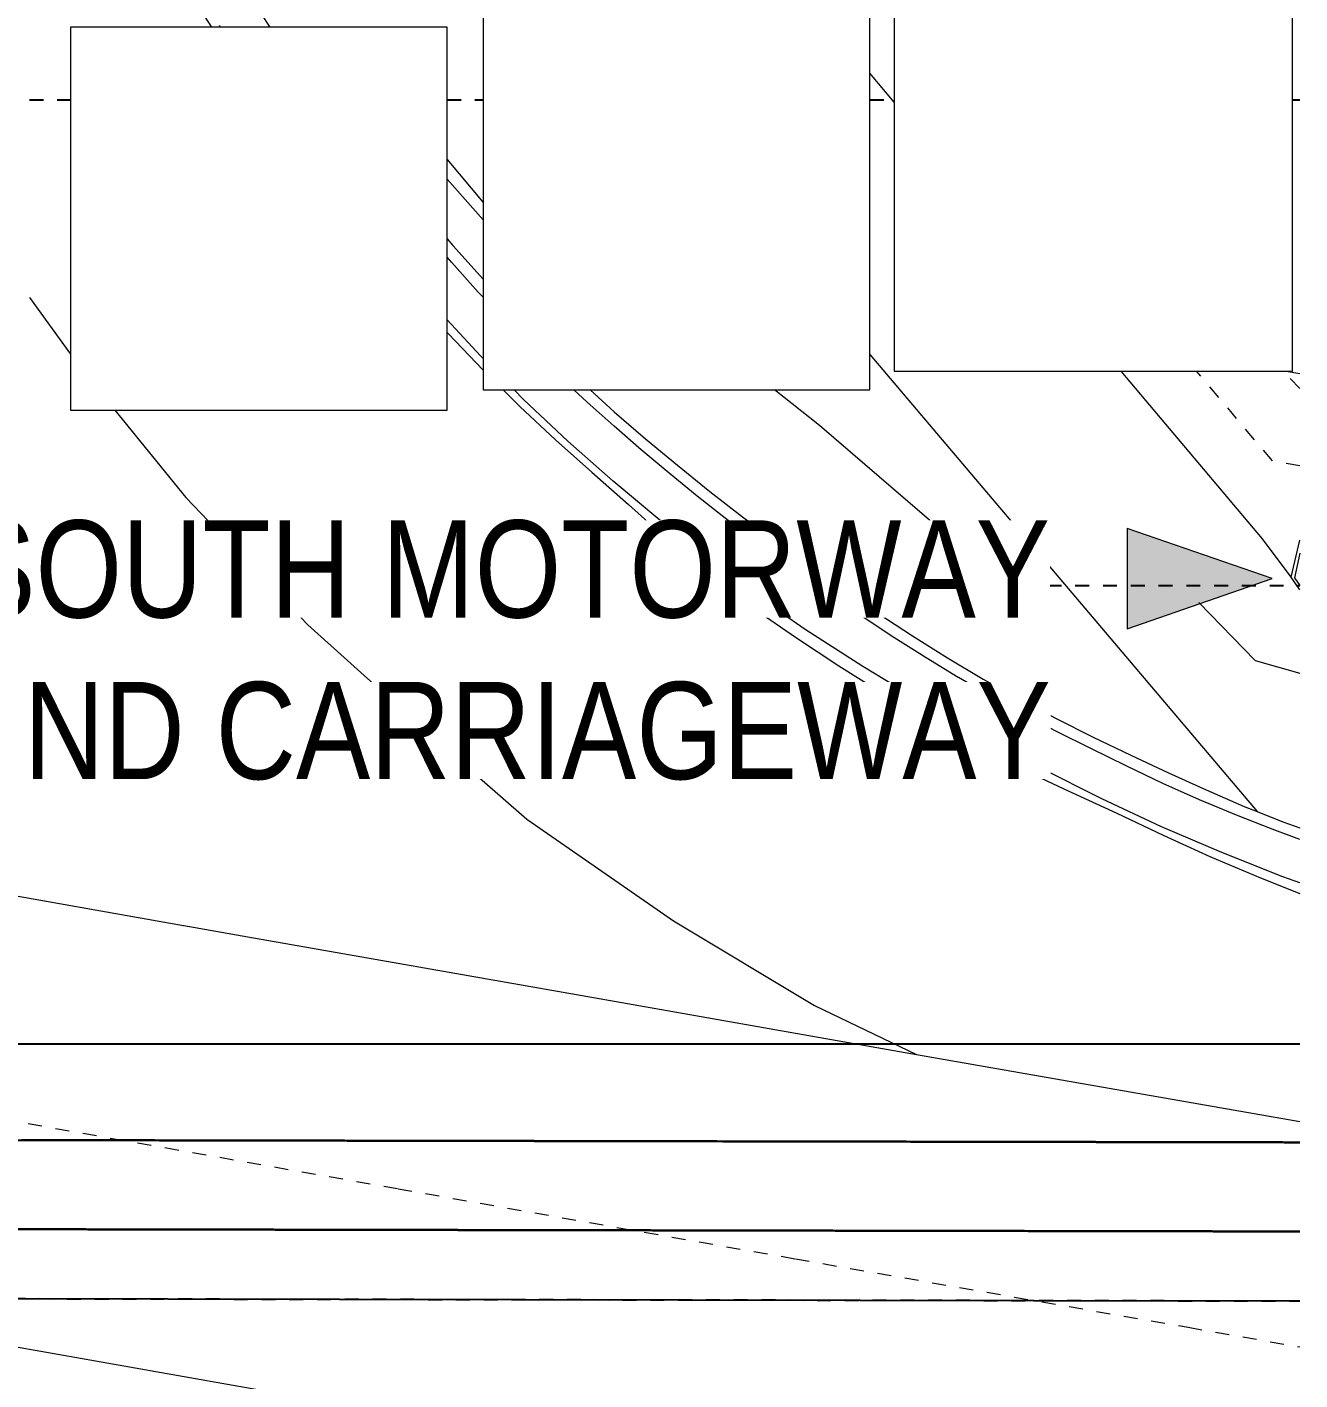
# Model space of a CAD drawing. Header units: metres. Extents: x -1147 to -802, y 5 to 567.
# Drawn here: x -1001.81 to -992.64, y 525.38 to 535.13 of the extents above; entities that cross this region are included whole.
import ezdxf

# ---------------------------------------------------------------- set-up
doc = ezdxf.new("R2010")
doc.units = ezdxf.units.M
for name, pattern in [('ControlLine', [0.02, 0.0125, -0.0025, 0.0025, -0.0025]), ('IMPORT-BDYS-Boundary _3_', [0.01, 0.009, -0.001]), ('IMPORT-FURN-Fence _3_', [0.005, 0.004167, -0.0008333]), ('IMPORT-LNMK-LaneLine3 _3_', [0.012, 0.003, -0.009]), ('IMPORT-LNMK-LaneLine3 _3__2_', [0.012, 0.003, -0.009])]:
    doc.linetypes.add(name, pattern=pattern)
for name, color, linetype, lineweight in [('A-ANNO-NOTE', 7, 'Continuous', 9), ('A-DETL', 7, 'Continuous', 13), ('A-GENM', 7, 'Continuous', 35)]:
    doc.layers.add(name, color=color, linetype=linetype, lineweight=lineweight)
doc.styles.add('Arial Narrow', font='ARIALN.TTF', dxfattribs={"height": 0.7})

# ---------------------------------------------------------------- blocks, each defined once
blk = doc.blocks.new('T2DPAA-T2D-PWA-RW-M2D-000001_ControlLines_rvt-1-DRG-2873010 - GENERAL ARRANGEMENT PLAN')
at = {"layer": 'A-DETL', "color": 254, "linetype": 'ControlLine', "lineweight": 25, "true_color": 0xbedeff}
for p, q in [((-1106.821, 527.8036), (-1093.0745, 527.8036)), ((-1108.9513, 525.9792), (-1093.0745, 525.951))]:
    blk.add_line(p, q, dxfattribs=at)
blk = doc.blocks.new('T2DPAA-T2D-PWA-SU-M2D-000002_dwg-40815123-DRG-2873010 - GENERAL ARRANGEMENT PLAN')
at = {"color": 254, "lineweight": 18, "true_color": 0xeaeaea}
for p, q in [((-171.1103, 1047.5959), (-171.431, 1047.2051)), ((-175.3655, 1047.3287), (-175.1973, 1045.3621)), ((-168.7944, 1046.9367), (-168.8921, 1046.8301)), ((-171.7385, 1046.7931), (-172.2143, 1046.1372)), ((-168.8754, 1046.7674), (-168.8664, 1046.7777)), ((-168.7836, 1046.4221), (-168.7114, 1046.5017)), ((-178.4753, 1046.1382), (-178.2289, 1043.2442)), ((-172.2143, 1046.1372), (-172.8751, 1045.0531)), ((-175.1971, 1045.3602), (-175.1571, 1044.8927)), ((-172.8751, 1045.0531), (-173.401, 1044.026)), ((-175.1571, 1044.8927), (-174.9487, 1042.4578)), ((-169.7322, 1044.582), (-169.5157, 1044.9083)), ((-169.3772, 1044.9451), (-169.6106, 1044.6143)), ((-169.9294, 1044.7983), (-169.9661, 1044.7455)), ((-170.243, 1044.4825), (-170.0871, 1044.7205)), ((-169.9661, 1044.7455), (-170.1434, 1044.4727)), ((-170.0871, 1044.7205), (-170.058, 1044.7641)), ((-170.5891, 1044.6134), (-170.7777, 1044.3041)), ((-170.683, 1044.3484), (-170.4948, 1044.648)), ((-170.5816, 1044.625), (-170.5891, 1044.6134)), ((-170.2707, 1044.4389), (-170.243, 1044.4825)), ((-170.6964, 1044.3258), (-170.683, 1044.3484)), ((-170.8782, 1044.1297), (-170.963, 1043.9824)), ((-173.401, 1044.026), (-173.8218, 1043.1689)), ((-170.907, 1043.9684), (-170.8576, 1044.0522)), ((-170.963, 1043.9824), (-171.1289, 1043.6724)), ((-171.1159, 1043.5844), (-170.907, 1043.9684)), ((-171.1289, 1043.6724), (-171.2869, 1043.3593)), ((-170.8089, 1043.5214), (-170.7471, 1043.6365)), ((-171.3108, 1043.1933), (-171.1159, 1043.5844)), ((-170.9269, 1043.2894), (-170.8089, 1043.5214)), ((-170.7168, 1043.5223), (-170.8249, 1043.3154)), ((-171.2869, 1043.3593), (-171.4438, 1043.0443)), ((-171.0408, 1043.0564), (-170.9269, 1043.2894)), ((-170.8249, 1043.3154), (-170.9548, 1043.0474)), ((-173.8218, 1043.1689), (-174.2606, 1041.9609)), ((-171.4948, 1042.7983), (-171.3108, 1043.1933)), ((-171.4438, 1043.0443), (-171.6298, 1042.6803)), ((-171.1508, 1042.8204), (-171.0408, 1043.0564)), ((-170.9548, 1043.0474), (-171.0808, 1042.7764)), ((-171.6727, 1042.3983), (-171.4948, 1042.7983)), ((-171.2587, 1042.5833), (-171.1508, 1042.8204)), ((-171.0808, 1042.7764), (-171.2027, 1042.5023)), ((-171.6298, 1042.6803), (-171.8037, 1042.3103)), ((-171.3507, 1042.3713), (-171.2587, 1042.5833)), ((-174.9487, 1042.4578), (-174.7403, 1040.0228)), ((-171.2027, 1042.5023), (-171.3197, 1042.2283)), ((-171.8397, 1041.9952), (-171.6727, 1042.3983)), ((-171.4397, 1042.1583), (-171.3507, 1042.3713)), ((-171.8037, 1042.3103), (-171.9387, 1041.9712)), ((-171.5246, 1041.9433), (-171.4397, 1042.1583)), ((-171.3197, 1042.2283), (-171.4326, 1041.9513)), ((-170.5406, 1041.8625), (-170.3762, 1042.2408)), ((-168.1515, 1041.9402), (-167.9955, 1042.1636)), ((-174.2606, 1041.9609), (-174.5885, 1040.8238)), ((-171.9387, 1041.9712), (-172.0616, 1041.6282)), ((-171.9886, 1041.5842), (-171.8397, 1041.9952)), ((-171.6066, 1041.7273), (-171.5246, 1041.9433)), ((-171.4326, 1041.9513), (-171.5406, 1041.6723)), ((-171.0345, 1040.8414), (-170.5406, 1041.8625)), ((-171.7006, 1041.4693), (-171.6066, 1041.7273)), ((-171.5406, 1041.6723), (-171.6436, 1041.3923)), ((-169.9535, 1041.6432), (-172.42, 1038.1012)), ((-172.0616, 1041.6282), (-172.1775, 1041.2822)), ((-172.1395, 1041.1152), (-171.9886, 1041.5842)), ((-171.7915, 1041.2113), (-171.7006, 1041.4693)), ((-171.6436, 1041.3923), (-171.7405, 1041.1093)), ((-172.1776, 1041.2821), (-172.2785, 1040.9622)), ((-171.8785, 1040.9512), (-171.7915, 1041.2113)), ((-172.2774, 1040.6432), (-172.1395, 1041.1152)), ((-171.7405, 1041.1093), (-171.8345, 1040.8252)), ((-172.2785, 1040.9622), (-172.3724, 1040.6402)), ((-171.9614, 1040.6902), (-171.8785, 1040.9512)), ((-174.5885, 1040.8238), (-174.7403, 1040.0228)), ((-171.8345, 1040.8252), (-171.9224, 1040.5402)), ((-171.4644, 1040.0763), (-171.0345, 1040.8414)), ((-172.0388, 1040.4293), (-171.9614, 1040.6902)), ((-172.3724, 1040.6402), (-172.4564, 1040.3151)), ((-172.4034, 1040.1662), (-172.2774, 1040.6432)), ((-171.9224, 1040.5402), (-172.0044, 1040.2532)), ((-172.1104, 1040.1662), (-172.0394, 1040.4272)), ((-172.4564, 1040.3151), (-172.5433, 1039.9041)), ((-172.0044, 1040.2532), (-172.0763, 1039.9632)), ((-172.5173, 1039.6871), (-172.4034, 1040.1662)), ((-172.1743, 1039.9042), (-172.1104, 1040.1662)), ((-174.7403, 1040.0228), (-174.5049, 1037.3138)), ((-172.0763, 1039.9632), (-172.1433, 1039.6722)), ((-172.5433, 1039.9041), (-172.6183, 1039.4901)), ((-172.2343, 1039.6402), (-172.1743, 1039.9042)), ((-170.5111, 1038.5695), (-169.6045, 1039.8628)), ((-172.6182, 1039.2051), (-172.5173, 1039.6871)), ((-172.2892, 1039.3752), (-172.2343, 1039.6402)), ((-172.1433, 1039.6722), (-172.2042, 1039.3802)), ((-172.6183, 1039.4901), (-172.6912, 1039.0751)), ((-172.3452, 1039.0922), (-172.2892, 1039.3752)), ((-172.2043, 1039.3801), (-172.2612, 1039.0862)), ((-172.7021, 1038.7401), (-172.6182, 1039.2051)), ((-172.6912, 1039.0751), (-172.7581, 1038.7121)), ((-172.3981, 1038.8092), (-172.3452, 1039.0922)), ((-172.2612, 1039.0862), (-172.3131, 1038.7912)), ((-171.0722, 1038.8934), (-171.3711, 1038.3953)), ((-172.7711, 1038.2721), (-172.7021, 1038.7401)), ((-172.4441, 1038.5251), (-172.3981, 1038.8092)), ((-172.3131, 1038.7912), (-172.3621, 1038.4962)), ((-172.7581, 1038.7121), (-172.8191, 1038.3481)), ((-170.7251, 1038.2984), (-170.5111, 1038.5695)), ((-172.4841, 1038.2391), (-172.4441, 1038.5251)), ((-172.3621, 1038.4962), (-172.4071, 1038.2012)), ((-171.3711, 1038.3953), (-171.3776, 1038.0601)), ((-172.8191, 1038.3481), (-172.875, 1037.9571)), ((-172.826, 1037.8021), (-172.7711, 1038.2721)), ((-170.7978, 1038.2142), (-170.7251, 1038.2984)), ((-170.7231, 1038.2744), (-170.7671, 1038.2224)), ((-170.7251, 1038.2984), (-170.4515, 1038.3062)), ((-170.5407, 1038.2825), (-170.7231, 1038.2744)), ((-172.515, 1037.9651), (-172.4841, 1038.2391)), ((-172.4071, 1038.2012), (-172.42, 1038.1012)), ((-172.42, 1038.1012), (-172.443, 1037.9051)), ((-172.5351, 1037.7525), (-172.515, 1037.9651)), ((-172.875, 1037.9571), (-172.9107, 1037.6527)), ((-172.443, 1037.9051), (-172.4545, 1037.7739)), ((-172.837, 1037.6722), (-172.826, 1037.8021)), ((-174.5049, 1037.3138), (-174.4977, 1037.2309))]:
    blk.add_line(p, q, dxfattribs=at)
at = {"color": 254, "linetype": 'IMPORT-LNMK-LaneLine3 _3_', "lineweight": 18, "true_color": 0xeaeaea}
for p, q in [((-176.8813, 1046.2754), (-176.6339, 1043.3815)), ((-176.6339, 1043.3815), (-176.3874, 1040.4875)), ((-176.3874, 1040.4875), (-176.138, 1037.6286)), ((-176.138, 1037.6286), (-176.0672, 1036.8138))]:
    blk.add_line(p, q, dxfattribs=at)
at = {"color": 254, "linetype": 'IMPORT-FURN-Fence _3_', "lineweight": 18, "true_color": 0xeaeaea}
for p, q in [((-169.9501, 1038.6435), (-169.4653, 1039.3392)), ((-169.9332, 1038.444), (-169.9501, 1038.6435)), ((-169.3944, 1038.5872), (-169.3057, 1038.7387))]:
    blk.add_line(p, q, dxfattribs=at)
blk = doc.blocks.new('T2DPAA-T2D-PWA-SU-M2D-000001_dwg-40815111-DRG-2873010 - GENERAL ARRANGEMENT PLAN')
at = {"color": 254, "linetype": 'IMPORT-BDYS-Boundary _3_', "lineweight": 18, "true_color": 0xeaeaea}
blk.add_line((-91.0936, 1135.1932), (-91.1029, 1135.3033), dxfattribs=at)
blk = doc.blocks.new('T2DPAA-T2D-PWA-SU-M2D-000100_Survey_rvt-1-DRG-2873010 - GENERAL ARRANGEMENT PLAN')
at = {"color": 254, "lineweight": 18, "true_color": 0xe1e1e1, "rotation": 75.11694444444437}
for name, p in [('T2DPAA-T2D-PWA-SU-M2D-000002_dwg-40815123-DRG-2873010 - GENERAL ARRANGEMENT PLAN', (-45.8213, 429.4778)), ('T2DPAA-T2D-PWA-SU-M2D-000001_dwg-40815111-DRG-2873010 - GENERAL ARRANGEMENT PLAN', (27.4325, 329.0961))]:
    blk.add_blockref(name, p, dxfattribs=at)
blk = doc.blocks.new('T2DPAA-T2D-C3S-RW-M2D-100010_dwg-40802999-DRG-2873010 - GENERAL ARRANGEMENT PLAN')
at = {"color": 254, "linetype": 'IMPORT-LNMK-LaneLine3 _3__2_', "lineweight": 25, "true_color": 0xd5d5d5}
for p, q in [((45.45, -626.1787), (46.7343, -631.011)), ((49.6725, -628.4399), (49.7483, -628.7253)), ((46.7343, -631.011), (48.0185, -635.8432)), ((50.4448, -631.3461), (50.5115, -631.5971)), ((51.2264, -634.2871), (51.2716, -634.457)), ((48.0185, -635.8432), (48.6393, -638.1793)), ((52.0084, -637.2292), (52.0219, -637.2803))]:
    blk.add_line(p, q, dxfattribs=at)
at = {"color": 254, "lineweight": 25, "true_color": 0xd5d5d5}
for p, q in [((42.2608, -627.0263), (43.545, -631.8586)), ((40.6195, -627.9812), (41.8951, -632.8158)), ((41.2717, -628.4932), (41.8244, -630.5877)), ((42.8277, -631.874), (42.8492, -631.9553)), ((43.545, -631.8586), (44.8292, -636.6908)), ((42.2234, -632.0999), (42.2287, -632.1202)), ((42.3724, -632.6646), (42.3786, -632.6882)), ((41.8951, -632.8158), (43.1708, -637.6503)), ((42.468, -633.027), (42.8194, -634.3587)), ((43.3277, -633.7689), (43.4471, -634.2214)), ((43.8062, -635.5824), (43.8601, -635.7864)), ((43.1858, -635.7473), (43.2664, -636.0529)), ((44.8292, -636.6908), (45.4501, -639.0269)), ((43.6542, -637.5227), (43.9035, -638.4675)), ((44.3033, -637.4663), (44.3762, -637.7426)), ((43.1708, -637.6503), (43.6596, -639.5027)), ((44.4055, -637.8536), (44.7121, -639.0155)), ((43.9141, -638.5077), (44.1428, -639.3743))]:
    blk.add_line(p, q, dxfattribs=at)
at = {"color": 254, "lineweight": 25, "true_color": 0xe1e1e1}
for p, q in [((42.4148, -630.309), (42.8277, -631.874)), ((41.8244, -630.5877), (42.2234, -632.0999)), ((42.2287, -632.1202), (42.3724, -632.6646)), ((42.3786, -632.6882), (42.468, -633.027)), ((43.4471, -634.2214), (43.8062, -635.5824)), ((42.8194, -634.3587), (43.1858, -635.7473)), ((43.8601, -635.7864), (43.8945, -635.917)), ((43.2664, -636.0529), (43.6542, -637.5227)), ((44.2847, -637.3959), (44.3033, -637.4663)), ((44.3762, -637.7426), (44.4055, -637.8536)), ((43.9035, -638.4675), (43.9141, -638.5077)), ((44.7121, -639.0155), (44.7633, -639.2094))]:
    blk.add_line(p, q, dxfattribs=at)
at = {"color": 254, "lineweight": 25, "true_color": 0xe1e1e1, "flags": 128}
blk.add_lwpolyline([(42.8492, -631.9553), (42.8709, -632.0377), (43.3277, -633.7689)], dxfattribs=at)
at = {"color": 254, "lineweight": 25, "true_color": 0xd5d5d5, "flags": 128}
blk.add_lwpolyline([(43.8945, -635.917), (44.1466, -636.8723), (44.2847, -637.3959)], dxfattribs=at)
blk = doc.blocks.new('T2DPAA-T2D-PWC-RW-M2D-100010_RoadDesign_rvt-1-DRG-2873010 - GENERAL ARRANGEMENT PLAN')
at = {"color": 254, "lineweight": 18, "true_color": 0xe3e3e3, "rotation": 75.11694444444437}
blk.add_blockref('T2DPAA-T2D-C3S-RW-M2D-100010_dwg-40802999-DRG-2873010 - GENERAL ARRANGEMENT PLAN', (-1722.337, 648.0105), dxfattribs=at)
blk = doc.blocks.new('Top of Pavement - RL A - Top of Pavement - RL A-68818558-DRG-2873010 - GENERAL ARRANGEMENT PLAN')
at = {"layer": 'A-GENM', "color": 253, "lineweight": 25, "true_color": 0xa3a3a3}
for points, knots in [([(113.3448, 49.8187), (113.3655, 49.7402), (113.4206, 49.5314), (113.5101, 49.1922), (113.6133, 48.801), (113.7165, 48.4099), (113.8197, 48.0188), (113.9229, 47.6276), (114.0261, 47.2365), (114.1293, 46.8454), (114.2325, 46.4542), (114.3357, 46.0631), (114.439, 45.6719), (114.5422, 45.2808), (114.6454, 44.8896), (114.7486, 44.4985), (114.8518, 44.1073), (114.955, 43.7162), (115.0582, 43.325), (115.1614, 42.9339), (115.2646, 42.5427), (115.4022, 42.0212), (115.5399, 41.4997), (115.6775, 40.9781), (115.7807, 40.5869), (115.8839, 40.1958), (115.9871, 39.8046), (116.0903, 39.4135), (116.1935, 39.0223), (116.2967, 38.6311), (116.3999, 38.24), (116.5032, 37.8488), (116.6064, 37.4577), (116.7096, 37.0665), (116.8128, 36.6753), (116.916, 36.2842), (117.0192, 35.893), (117.1224, 35.5018), (117.2257, 35.1107), (117.3289, 34.7195), (117.4321, 34.3283), (117.5353, 33.9371), (117.6385, 33.546), (117.7417, 33.1548), (117.8449, 32.7636), (117.9482, 32.3725), (118.0514, 31.9813), (118.1546, 31.5901), (118.2578, 31.1989), (118.361, 30.8078), (118.4642, 30.4166), (118.5675, 30.0254), (118.6707, 29.6342), (118.7739, 29.2431), (118.8771, 28.8519), (118.9803, 28.4607), (119.0835, 28.0695), (119.1867, 27.6784), (119.29, 27.2872), (119.3932, 26.896), (119.4964, 26.5048), (119.5996, 26.1136), (119.7028, 25.7225), (119.806, 25.3313), (119.9093, 24.9401), (120.0125, 24.5489), (120.1157, 24.1578), (120.2189, 23.7666), (120.3221, 23.3754), (120.4253, 22.9842), (120.5286, 22.593), (120.6318, 22.2019), (120.735, 21.8107), (120.8382, 21.4195), (120.9414, 21.0283), (121.0446, 20.6371), (121.1479, 20.246), (121.2511, 19.8548), (121.3543, 19.4636), (121.4575, 19.0724), (121.5607, 18.6813), (121.6639, 18.2901), (121.7672, 17.8989), (121.8704, 17.5077), (121.9736, 17.1166), (122.0768, 16.7254), (122.18, 16.3342), (122.2832, 15.943), (122.3865, 15.5519), (122.4897, 15.1607), (122.5929, 14.7695), (122.6961, 14.3783), (122.7993, 13.9872), (122.9025, 13.596), (123.0057, 13.2048), (123.109, 12.8136), (123.2122, 12.4225), (123.3154, 12.0313), (123.4186, 11.6401), (123.5218, 11.249), (123.625, 10.8578), (123.7282, 10.4666), (123.8315, 10.0755), (123.9347, 9.6843), (124.0379, 9.2931), (124.1411, 8.902), (124.2443, 8.5108), (124.3475, 8.1196), (124.4851, 7.5981), (124.6227, 7.0765), (124.7604, 6.555), (124.8636, 6.1638), (124.9668, 5.7727), (125.07, 5.3815), (125.1732, 4.9904), (125.2764, 4.5992), (125.3796, 4.208), (125.4829, 3.8168), (125.5861, 3.4255), (125.6893, 3.0343), (125.7926, 2.643), (125.8958, 2.2518), (125.999, 1.8605), (126.1023, 1.4693), (126.2055, 1.078), (126.3432, 0.5564), (126.4808, 0.0347), (126.6185, -0.487), (126.7217, -0.8782), (126.8249, -1.2695), (126.9282, -1.6607), (127.0314, -2.052), (127.1346, -2.4432), (127.2379, -2.8344), (127.3411, -3.2257), (127.4443, -3.6169), (127.5476, -4.0082), (127.6508, -4.3994), (127.754, -4.7907), (127.8573, -5.1819), (127.9605, -5.5731), (128.0637, -5.9644), (128.167, -6.3556), (128.2702, -6.7468), (128.3734, -7.138), (128.4766, -7.5293), (128.5712, -7.8878), (128.6314, -8.1159), (128.6572, -8.2136)], [0.302788, 0.302788, 0.302788, 0.302788, 0.3044693, 0.3072626, 0.3100559, 0.3128492, 0.3156425, 0.3184358, 0.3212291, 0.3240223, 0.3268156, 0.3296089, 0.3324022, 0.3351955, 0.3379888, 0.3407821, 0.3435754, 0.3463687, 0.349162, 0.3519553, 0.3547486, 0.3575419, 0.3631285, 0.3659218, 0.3687151, 0.3715084, 0.3743017, 0.377095, 0.3798883, 0.3826816, 0.3854749, 0.3882682, 0.3910615, 0.3938547, 0.396648, 0.3994413, 0.4022346, 0.4050279, 0.4078212, 0.4106145, 0.4134078, 0.4162011, 0.4189944, 0.4217877, 0.424581, 0.4273743, 0.4301676, 0.4329609, 0.4357542, 0.4385475, 0.4413408, 0.4441341, 0.4469274, 0.4497207, 0.452514, 0.4553073, 0.4581006, 0.4608939, 0.4636872, 0.4664804, 0.4692737, 0.472067, 0.4748603, 0.4776536, 0.4804469, 0.4832402, 0.4860335, 0.4888268, 0.4916201, 0.4944134, 0.4972067, 0.5, 0.5027933, 0.5055866, 0.5083799, 0.5111732, 0.5139665, 0.5167598, 0.5195531, 0.5223464, 0.5251397, 0.527933, 0.5307263, 0.5335196, 0.5363128, 0.5391061, 0.5418994, 0.5446927, 0.547486, 0.5502793, 0.5530726, 0.5558659, 0.5586592, 0.5614525, 0.5642458, 0.5670391, 0.5698324, 0.5726257, 0.575419, 0.5782123, 0.5810056, 0.5837989, 0.5865922, 0.5893855, 0.5921788, 0.5949721, 0.5977654, 0.6005587, 0.603352, 0.6089385, 0.6117318, 0.6145251, 0.6173184, 0.6201117, 0.622905, 0.6256983, 0.6284916, 0.6312849, 0.6340782, 0.6368715, 0.6396648, 0.6424581, 0.6452514, 0.6480447, 0.650838, 0.6536313, 0.6592179, 0.6620112, 0.6648045, 0.6675978, 0.6703911, 0.6731844, 0.6759777, 0.6787709, 0.6815642, 0.6843575, 0.6871508, 0.6899441, 0.6927374, 0.6955307, 0.698324, 0.7011173, 0.7039106, 0.7067039, 0.7094972, 0.7122905, 0.7150838, 0.7171769, 0.7171769, 0.7171769, 0.7171769]), ([(112.7243, 49.6538), (112.7689, 49.4848), (112.8632, 49.1275), (113.0071, 48.582), (113.1561, 48.0175), (113.305, 47.4529), (113.454, 46.8884), (113.603, 46.3238), (113.7519, 45.7592), (113.9009, 45.1947), (114.0499, 44.6301), (114.1989, 44.0655), (114.3478, 43.5009), (114.472, 43.0305), (114.5713, 42.6541), (114.6706, 42.2777), (114.7947, 41.8072), (114.9437, 41.2426), (115.0927, 40.678), (115.2416, 40.1134), (115.3906, 39.5488), (115.5396, 38.9842), (115.6886, 38.4197), (115.8375, 37.8551), (115.9865, 37.2905), (116.1355, 36.7259), (116.2845, 36.1613), (116.4334, 35.5967), (116.5824, 35.0321), (116.7314, 34.4674), (116.8804, 33.9028), (117.0294, 33.3382), (117.1783, 32.7736), (117.3273, 32.209), (117.4763, 31.6444), (117.6253, 31.0798), (117.7743, 30.5152), (117.9232, 29.9506), (118.0722, 29.3859), (118.2212, 28.8213), (118.3702, 28.2567), (118.5191, 27.6921), (118.6681, 27.1275), (118.8171, 26.5629), (118.9661, 25.9982), (119.1151, 25.4336), (119.2641, 24.869), (119.413, 24.3044), (119.562, 23.7398), (119.711, 23.1752), (119.8351, 22.7046), (119.9345, 22.3282), (120.009, 22.0459), (120.0834, 21.7636), (120.1828, 21.3872), (120.3069, 20.9167), (120.4559, 20.3521), (120.6049, 19.7874), (120.7539, 19.2228), (120.9028, 18.6582), (121.0518, 18.0936), (121.2008, 17.529), (121.3498, 16.9643), (121.4988, 16.3997), (121.6477, 15.8351), (121.7967, 15.2705), (121.9457, 14.7059), (122.0947, 14.1413), (122.2437, 13.5767), (122.3926, 13.012), (122.5416, 12.4474), (122.6906, 11.8828), (122.8396, 11.3182), (122.9885, 10.7536), (123.1375, 10.189), (123.2865, 9.6244), (123.4355, 9.0598), (123.5596, 8.5893), (123.6589, 8.2129), (123.7583, 7.8365), (123.8824, 7.366), (124.0314, 6.8014), (124.1803, 6.2368), (124.3293, 5.6722), (124.4783, 5.1076), (124.6273, 4.543), (124.7762, 3.9784), (124.9004, 3.5078), (124.9998, 3.1313), (125.0991, 2.7548), (125.2233, 2.2842), (125.3723, 1.7195), (125.5213, 1.1548), (125.6703, 0.5901), (125.8193, 0.0253), (125.9683, -0.5394), (126.1173, -1.1041), (126.2663, -1.6688), (126.4153, -2.2336), (126.5643, -2.7983), (126.7134, -3.363), (126.8624, -3.9277), (127.0114, -4.4924), (127.1604, -5.0571), (127.3094, -5.6218), (127.4584, -6.1865), (127.6074, -6.7512), (127.7564, -7.3159), (127.8995, -7.8583), (127.993, -8.2125), (128.0368, -8.3785)], [0.3028288, 0.3028288, 0.3028288, 0.3028288, 0.3064516, 0.3104839, 0.3145161, 0.3185484, 0.3225806, 0.3266129, 0.3306452, 0.3346774, 0.3387097, 0.3427419, 0.3467742, 0.3508065, 0.3528226, 0.3548387, 0.358871, 0.3629032, 0.3669355, 0.3709677, 0.375, 0.3790323, 0.3830645, 0.3870968, 0.391129, 0.3951613, 0.3991935, 0.4032258, 0.4072581, 0.4112903, 0.4153226, 0.4193548, 0.4233871, 0.4274194, 0.4314516, 0.4354839, 0.4395161, 0.4435484, 0.4475806, 0.4516129, 0.4556452, 0.4596774, 0.4637097, 0.4677419, 0.4717742, 0.4758065, 0.4798387, 0.483871, 0.4879032, 0.4919355, 0.4959677, 0.4979839, 0.5, 0.5020161, 0.5040323, 0.5080645, 0.5120968, 0.516129, 0.5201613, 0.5241935, 0.5282258, 0.5322581, 0.5362903, 0.5403226, 0.5443548, 0.5483871, 0.5524194, 0.5564516, 0.5604839, 0.5645161, 0.5685484, 0.5725806, 0.5766129, 0.5806452, 0.5846774, 0.5887097, 0.5927419, 0.5967742, 0.5987903, 0.6008065, 0.6048387, 0.608871, 0.6129032, 0.6169355, 0.6209677, 0.625, 0.6290323, 0.6330645, 0.6350806, 0.6370968, 0.641129, 0.6451613, 0.6491935, 0.6532258, 0.6572581, 0.6612903, 0.6653226, 0.6693548, 0.6733871, 0.6774194, 0.6814516, 0.6854839, 0.6895161, 0.6935484, 0.6975806, 0.7016129, 0.7056452, 0.7096774, 0.7137097, 0.7172654, 0.7172654, 0.7172654, 0.7172654])]:
    blk.add_open_spline(points, degree=3, knots=knots, dxfattribs=at)
at = {"layer": 'A-GENM', "color": 254, "lineweight": 25, "true_color": 0xd1d1d1}
for points in [[(126.412, 0.2955), (126.3776, 0.4259), (126.3432, 0.5564), (126.3088, 0.6868)], [(125.8193, 0.0253), (125.7857, 0.1529), (125.752, 0.2805), (125.7183, 0.408)], [(126.5152, -0.0957), (126.4808, 0.0347), (126.4464, 0.1651), (126.412, 0.2955)], [(125.9683, -0.5394), (125.9187, -0.3511), (125.869, -0.1629), (125.8193, 0.0253)], [(126.6185, -0.487), (126.5841, -0.3566), (126.5496, -0.2261), (126.5152, -0.0957)], [(126.7217, -0.8782), (126.6873, -0.7478), (126.6529, -0.6174), (126.6185, -0.487)], [(126.1173, -1.1041), (126.0677, -0.9159), (126.018, -0.7276), (125.9683, -0.5394)], [(126.8249, -1.2695), (126.7977, -1.1662), (126.7704, -1.0629), (126.7432, -0.9596)], [(126.2663, -1.6688), (126.2185, -1.4874), (126.1706, -1.3059), (126.1227, -1.1245)], [(126.9282, -1.6607), (126.8938, -1.5303), (126.8593, -1.3999), (126.8249, -1.2695)], [(127.0314, -2.052), (126.997, -1.9215), (126.9626, -1.7911), (126.9282, -1.6607)], [(126.362, -2.0312), (126.3465, -1.9725), (126.3309, -1.9137), (126.3154, -1.8549)], [(127.1346, -2.4432), (127.1002, -2.3128), (127.0658, -2.1824), (127.0314, -2.052)], [(127.2217, -2.7731), (127.1927, -2.6631), (127.1636, -2.5532), (127.1346, -2.4432)], [(127.4443, -3.6169), (127.4099, -3.4865), (127.3755, -3.3561), (127.3411, -3.2257)], [(126.8624, -3.9277), (126.8127, -3.7394), (126.763, -3.5512), (126.7134, -3.363)], [(127.5476, -4.0082), (127.5132, -3.8778), (127.4787, -3.7473), (127.4443, -3.6169)], [(127.0114, -4.4924), (126.9617, -4.3042), (126.912, -4.1159), (126.8624, -3.9277)], [(127.6508, -4.3994), (127.6164, -4.269), (127.582, -4.1386), (127.5476, -4.0082)], [(127.7002, -4.5866), (127.6837, -4.5242), (127.6673, -4.4618), (127.6508, -4.3994)], [(127.0797, -4.7515), (127.0569, -4.6651), (127.0342, -4.5788), (127.0114, -4.4924)], [(127.7885, -4.9213), (127.777, -4.8777), (127.7655, -4.8342), (127.754, -4.7907)], [(127.3094, -5.6218), (127.2597, -5.4336), (127.21, -5.2453), (127.1604, -5.0571)], [(127.4584, -6.1865), (127.4087, -5.9983), (127.359, -5.8101), (127.3094, -5.6218)], [(127.5582, -6.565), (127.525, -6.4389), (127.4917, -6.3127), (127.4584, -6.1865)], [(128.1973, -6.4705), (128.1911, -6.4471), (128.1849, -6.4236), (128.1787, -6.4001)], [(128.2995, -6.8578), (128.2897, -6.8208), (128.28, -6.7838), (128.2702, -6.7468)], [(127.8081, -7.5119), (127.8046, -7.4985), (127.801, -7.4852), (127.7975, -7.4718)], [(128.6572, -8.2136), (128.6402, -8.149), (128.6231, -8.0844), (128.6061, -8.0197)]]:
    blk.add_open_spline(points, degree=3, dxfattribs=at)
at = {"layer": 'A-GENM', "color": 9, "lineweight": 25, "true_color": 0xbebebe}
for points in [[(125.7183, 0.408), (125.7023, 0.4687), (125.6863, 0.5294), (125.6703, 0.5901)], [(126.7432, -0.9596), (126.736, -0.9325), (126.7289, -0.9053), (126.7217, -0.8782)], [(126.1227, -1.1245), (126.1209, -1.1177), (126.1191, -1.1109), (126.1173, -1.1041)], [(126.3154, -1.8549), (126.2991, -1.7929), (126.2827, -1.7309), (126.2663, -1.6688)], [(126.4153, -2.2336), (126.3976, -2.1661), (126.3798, -2.0987), (126.362, -2.0312)], [(126.5643, -2.7983), (126.5147, -2.61), (126.465, -2.4218), (126.4153, -2.2336)], [(126.7134, -3.363), (126.6637, -3.1747), (126.614, -2.9865), (126.5643, -2.7983)], [(127.2379, -2.8344), (127.2325, -2.814), (127.2271, -2.7935), (127.2217, -2.7731)], [(127.3411, -3.2257), (127.3067, -3.0953), (127.2723, -2.9649), (127.2379, -2.8344)], [(127.754, -4.7907), (127.7361, -4.7226), (127.7181, -4.6546), (127.7002, -4.5866)], [(127.1604, -5.0571), (127.1335, -4.9552), (127.1066, -4.8534), (127.0797, -4.7515)], [(127.8573, -5.1819), (127.8343, -5.095), (127.8114, -5.0082), (127.7885, -4.9213)], [(127.9605, -5.5731), (127.9261, -5.4427), (127.8917, -5.3123), (127.8573, -5.1819)], [(128.0637, -5.9644), (128.0293, -5.834), (127.9949, -5.7035), (127.9605, -5.5731)], [(128.167, -6.3556), (128.1325, -6.2252), (128.0981, -6.0948), (128.0637, -5.9644)], [(128.1787, -6.4001), (128.1748, -6.3853), (128.1709, -6.3704), (128.167, -6.3556)], [(128.2702, -6.7468), (128.2459, -6.6547), (128.2216, -6.5626), (128.1973, -6.4705)], [(127.6074, -6.7512), (127.591, -6.6892), (127.5746, -6.6271), (127.5582, -6.565)], [(127.7564, -7.3159), (127.7067, -7.1277), (127.657, -6.9394), (127.6074, -6.7512)], [(128.3734, -7.138), (128.3488, -7.0446), (128.3241, -6.9512), (128.2995, -6.8578)], [(128.4766, -7.5293), (128.4422, -7.3989), (128.4078, -7.2684), (128.3734, -7.138)], [(127.7975, -7.4718), (127.7838, -7.4198), (127.7701, -7.3679), (127.7564, -7.3159)], [(127.9054, -7.8806), (127.8729, -7.7577), (127.8405, -7.6348), (127.8081, -7.5119)], [(128.5799, -7.9205), (128.5455, -7.7901), (128.5111, -7.6597), (128.4766, -7.5293)], [(128.0368, -8.3785), (127.993, -8.2125), (127.9492, -8.0466), (127.9054, -7.8806)], [(128.6061, -8.0197), (128.5973, -7.9866), (128.5886, -7.9536), (128.5799, -7.9205)]]:
    blk.add_open_spline(points, degree=3, dxfattribs=at)
blk = doc.blocks.new('T2DPAA-T2D-C3S-RS-M3D-100334_rvt-1-DRG-2873010 - GENERAL ARRANGEMENT PLAN')
at = {"layer": 'A-GENM', "color": 253, "lineweight": 25, "true_color": 0xa3a3a3}
for points, knots in [([(-1119.7102, 527.1403), (-1119.5767, 527.1401), (-1119.3097, 527.1396), (-1118.9092, 527.1389), (-1118.5087, 527.1382), (-1118.1082, 527.1375), (-1117.7077, 527.1368), (-1117.3072, 527.1361), (-1116.9067, 527.1354), (-1116.5062, 527.1346), (-1116.1057, 527.1339), (-1115.7052, 527.1332), (-1115.3047, 527.1325), (-1114.9042, 527.1318), (-1114.5037, 527.1311), (-1114.1032, 527.1304), (-1113.7027, 527.1297), (-1113.3022, 527.1289), (-1112.9017, 527.1282), (-1112.5012, 527.1275), (-1112.1007, 527.1268), (-1111.7002, 527.1261), (-1111.2997, 527.1254), (-1110.7657, 527.1244), (-1110.2317, 527.1235), (-1109.6977, 527.1225), (-1109.2973, 527.1218), (-1108.8968, 527.1211), (-1108.4963, 527.1204), (-1108.0958, 527.1197), (-1107.6953, 527.119), (-1107.2948, 527.1183), (-1106.8943, 527.1176), (-1106.4938, 527.1168), (-1106.0933, 527.1161), (-1105.6928, 527.1154), (-1105.2922, 527.1147), (-1104.8916, 527.114), (-1104.4911, 527.1133), (-1104.0905, 527.1126), (-1103.6899, 527.1119), (-1103.2893, 527.1111), (-1102.8887, 527.1104), (-1102.4882, 527.1097), (-1102.0876, 527.109), (-1101.687, 527.1083), (-1101.2864, 527.1076), (-1100.8858, 527.1069), (-1100.4852, 527.1062), (-1100.0847, 527.1055), (-1099.6841, 527.1047), (-1099.2835, 527.104), (-1098.883, 527.1033), (-1098.4824, 527.1026), (-1098.0818, 527.1019), (-1097.6812, 527.1012), (-1097.2807, 527.1005), (-1096.8801, 527.0998), (-1096.4795, 527.099), (-1096.0789, 527.0983), (-1095.6784, 527.0976), (-1095.2778, 527.0969), (-1094.8773, 527.0962), (-1094.4767, 527.0955), (-1094.0762, 527.0948), (-1093.6756, 527.0941), (-1093.3417, 527.0935), (-1093.1413, 527.0931), (-1093.0745, 527.093)], [0, 0, 0, 0, 0.009009, 0.018018, 0.027027, 0.036036, 0.045045, 0.0540541, 0.0630631, 0.0720721, 0.0810811, 0.0900901, 0.0990991, 0.1081081, 0.1171171, 0.1261261, 0.1351351, 0.1441441, 0.1531532, 0.1621622, 0.1711712, 0.1801802, 0.1891892, 0.1981982, 0.2162162, 0.2252252, 0.2342342, 0.2432432, 0.2522523, 0.2612613, 0.2702703, 0.2792793, 0.2882883, 0.2972973, 0.3063063, 0.3153153, 0.3243243, 0.3333333, 0.3423423, 0.3513514, 0.3603604, 0.3693694, 0.3783784, 0.3873874, 0.3963964, 0.4054054, 0.4144144, 0.4234234, 0.4324324, 0.4414414, 0.4504505, 0.4594595, 0.4684685, 0.4774775, 0.4864865, 0.4954955, 0.5045045, 0.5135135, 0.5225225, 0.5315315, 0.5405405, 0.5495495, 0.5585586, 0.5675676, 0.5765766, 0.5855856, 0.5945946, 0.5991053, 0.5991053, 0.5991053, 0.5991053]), ([(-1119.7114, 526.4983), (-1119.5164, 526.498), (-1119.1264, 526.4973), (-1118.5414, 526.4963), (-1117.9565, 526.4952), (-1117.3715, 526.4942), (-1116.7865, 526.4931), (-1116.2015, 526.4921), (-1115.6166, 526.4911), (-1115.0316, 526.49), (-1114.4466, 526.489), (-1113.8617, 526.4879), (-1113.2767, 526.4869), (-1112.6918, 526.4859), (-1112.1068, 526.4848), (-1111.5218, 526.4838), (-1110.9369, 526.4827), (-1110.4494, 526.4819), (-1110.0594, 526.4812), (-1109.6695, 526.4805), (-1109.182, 526.4796), (-1108.5971, 526.4786), (-1108.0121, 526.4775), (-1107.4272, 526.4765), (-1106.8422, 526.4755), (-1106.2573, 526.4744), (-1105.6723, 526.4734), (-1105.1847, 526.4725), (-1104.7946, 526.4718), (-1104.4046, 526.4711), (-1103.917, 526.4703), (-1103.3319, 526.4692), (-1102.7468, 526.4682), (-1102.1617, 526.4671), (-1101.5767, 526.4661), (-1100.9916, 526.4651), (-1100.4065, 526.464), (-1099.8214, 526.463), (-1099.2363, 526.4619), (-1098.6513, 526.4609), (-1098.0662, 526.4599), (-1097.4811, 526.4588), (-1096.8961, 526.4578), (-1096.311, 526.4567), (-1095.7259, 526.4557), (-1095.1408, 526.4547), (-1094.5558, 526.4536), (-1093.9708, 526.4526), (-1093.477, 526.4517), (-1093.1782, 526.4512), (-1093.0745, 526.451)], [0, 0, 0, 0, 0.0131579, 0.0263158, 0.0394737, 0.0526316, 0.0657895, 0.0789474, 0.0921053, 0.1052632, 0.1184211, 0.1315789, 0.1447368, 0.1578947, 0.1710526, 0.1842105, 0.1973684, 0.2105263, 0.2171053, 0.2236842, 0.2368421, 0.25, 0.2631579, 0.2763158, 0.2894737, 0.3026316, 0.3157895, 0.3289474, 0.3355263, 0.3421053, 0.3552632, 0.3684211, 0.3815789, 0.3947368, 0.4078947, 0.4210526, 0.4342105, 0.4473684, 0.4605263, 0.4736842, 0.4868421, 0.5, 0.5131579, 0.5263158, 0.5394737, 0.5526316, 0.5657895, 0.5789474, 0.5921053, 0.5991049, 0.5991049, 0.5991049, 0.5991049])]:
    blk.add_open_spline(points, degree=3, knots=knots, dxfattribs=at)
at = {"layer": 'A-GENM', "color": 254, "lineweight": 25, "true_color": 0xd1d1d1}
for points in [[(-1101.9943, 527.1088), (-1102.0893, 527.109), (-1102.1844, 527.1092), (-1102.2795, 527.1094)], [(-1100.7967, 527.1067), (-1100.9297, 527.107), (-1101.1959, 527.1074), (-1101.5951, 527.1081), (-1101.8612, 527.1086), (-1101.9943, 527.1088)], [(-1096.4057, 527.0989), (-1096.4753, 527.099), (-1096.545, 527.0992), (-1096.6146, 527.0993)], [(-1095.2082, 527.0968), (-1095.2314, 527.0968), (-1095.2546, 527.0969), (-1095.2778, 527.0969)], [(-1094.809, 527.0961), (-1094.856, 527.0962), (-1094.9031, 527.0962), (-1094.9501, 527.0963)], [(-1094.4099, 527.0954), (-1094.4704, 527.0955), (-1094.531, 527.0956), (-1094.5915, 527.0957)], [(-1094.0107, 527.0947), (-1094.0112, 527.0947), (-1094.0118, 527.0947), (-1094.0123, 527.0947)], [(-1100.346, 526.4639), (-1100.4229, 526.4641), (-1100.4999, 526.4642), (-1100.5768, 526.4643)], [(-1098.0113, 526.4598), (-1098.0948, 526.4599), (-1098.1782, 526.4601), (-1098.2617, 526.4602)], [(-1097.4276, 526.4587), (-1097.6222, 526.4591), (-1097.8168, 526.4594), (-1098.0113, 526.4598)], [(-1096.844, 526.4577), (-1096.9272, 526.4578), (-1097.0104, 526.458), (-1097.0936, 526.4581)], [(-1096.8256, 526.4577), (-1096.8318, 526.4577), (-1096.8379, 526.4577), (-1096.844, 526.4577)], [(-1093.9257, 526.4525), (-1093.9546, 526.4526), (-1093.9834, 526.4526), (-1094.0123, 526.4527)]]:
    blk.add_open_spline(points, degree=3, dxfattribs=at)
at = {"layer": 'A-GENM', "color": 9, "lineweight": 25, "true_color": 0xbebebe}
for points in [[(-1100.5768, 527.1063), (-1100.6501, 527.1065), (-1100.7234, 527.1066), (-1100.7967, 527.1067)], [(-1096.6146, 527.0993), (-1096.678, 527.0994), (-1096.7415, 527.0995), (-1096.8049, 527.0996)], [(-1094.9501, 527.0963), (-1095.0361, 527.0965), (-1095.1221, 527.0966), (-1095.2082, 527.0968)], [(-1094.5915, 527.0957), (-1094.664, 527.0958), (-1094.7365, 527.0959), (-1094.809, 527.0961)], [(-1094.0123, 527.0947), (-1094.1448, 527.0949), (-1094.2773, 527.0951), (-1094.4099, 527.0954)], [(-1093.6115, 527.0939), (-1093.7446, 527.0942), (-1093.8776, 527.0944), (-1094.0107, 527.0947)], [(-1093.275, 527.0933), (-1093.3872, 527.0935), (-1093.4994, 527.0937), (-1093.6115, 527.0939)], [(-1100.5768, 526.4643), (-1100.6944, 526.4645), (-1100.812, 526.4647), (-1100.9297, 526.465)], [(-1099.8214, 526.463), (-1099.9963, 526.4633), (-1100.1711, 526.4636), (-1100.346, 526.4639)], [(-1098.2617, 526.4602), (-1098.3728, 526.4604), (-1098.4839, 526.4606), (-1098.595, 526.4608)], [(-1097.0936, 526.4581), (-1097.205, 526.4583), (-1097.3163, 526.4585), (-1097.4276, 526.4587)], [(-1096.5096, 526.4571), (-1096.6149, 526.4573), (-1096.7203, 526.4575), (-1096.8256, 526.4577)], [(-1093.3421, 526.4515), (-1093.5366, 526.4518), (-1093.7312, 526.4522), (-1093.9257, 526.4525)], [(-1093.0745, 526.451), (-1093.1637, 526.4511), (-1093.2529, 526.4513), (-1093.3421, 526.4515)]]:
    blk.add_open_spline(points, degree=3, dxfattribs=at)
at = {"layer": 'A-GENM', "color": 254, "lineweight": 25, "true_color": 0xd1d1d1}
for points, knots in [([(-1098.7012, 527.103), (-1098.7344, 527.103), (-1098.9007, 527.1033), (-1099.2, 527.1039), (-1099.5991, 527.1046), (-1099.9983, 527.1053), (-1100.3242, 527.1059), (-1100.517, 527.1062), (-1100.5768, 527.1063)], [-0.38157254, -0.38157254, -0.38157254, -0.38157254, -0.37894737, -0.36842105, -0.35789474, -0.34736842, -0.33684211, -0.33211386, -0.33211386, -0.33211386, -0.33211386]), ([(-1096.8049, 527.0996), (-1096.9379, 527.0999), (-1097.2041, 527.1003), (-1097.6032, 527.101), (-1097.9463, 527.1016), (-1098.1562, 527.102), (-1098.2332, 527.1022)], [-0.43157895, -0.43157895, -0.43157895, -0.43157895, -0.42105263, -0.41052632, -0.4, -0.39391557, -0.39391557, -0.39391557, -0.39391557]), ([(-1093.0745, 527.093), (-1093.1205, 527.0931), (-1093.1873, 527.0932), (-1093.2542, 527.0933), (-1093.275, 527.0933)], [-0.529951842, -0.529951842, -0.529951842, -0.529951842, -0.526315789, -0.524663004, -0.524663004, -0.524663004, -0.524663004]), ([(-1100.9297, 526.465), (-1101.1242, 526.4653), (-1101.5133, 526.466), (-1101.924, 526.4667), (-1102.1402, 526.4671), (-1102.1617, 526.4671)], [-0.32307692, -0.32307692, -0.32307692, -0.32307692, -0.30769231, -0.29230769, -0.29060126, -0.29060126, -0.29060126, -0.29060126]), ([(-1099.639, 526.4627), (-1099.6801, 526.4627), (-1099.7409, 526.4628), (-1099.8017, 526.4629), (-1099.8214, 526.463)], [-0.357095681, -0.357095681, -0.357095681, -0.357095681, -0.353846154, -0.352288114, -0.352288114, -0.352288114, -0.352288114]), ([(-1095.093, 526.4546), (-1095.2876, 526.4549), (-1095.6767, 526.4556), (-1096.1489, 526.4565), (-1096.4265, 526.4569), (-1096.5096, 526.4571)], [-0.47692308, -0.47692308, -0.47692308, -0.47692308, -0.46153846, -0.44615385, -0.43958338, -0.43958338, -0.43958338, -0.43958338])]:
    blk.add_open_spline(points, degree=3, knots=knots, dxfattribs=at)
at = {"layer": 'A-GENM', "color": 9, "lineweight": 25, "true_color": 0xbebebe}
for points, knots in [([(-1098.2332, 527.1022), (-1098.2893, 527.1023), (-1098.4453, 527.1025), (-1098.6013, 527.1028), (-1098.7012, 527.103)], [-0.39391557, -0.39391557, -0.39391557, -0.39391557, -0.38947368, -0.38157254, -0.38157254, -0.38157254, -0.38157254]), ([(-1095.2778, 527.0969), (-1095.3877, 527.0971), (-1095.6306, 527.0975), (-1096.0065, 527.0982), (-1096.2726, 527.0987), (-1096.4057, 527.0989)], [-0.4718478, -0.4718478, -0.4718478, -0.4718478, -0.46315789, -0.45263158, -0.44210526, -0.44210526, -0.44210526, -0.44210526]), ([(-1102.1617, 526.4671), (-1102.3347, 526.4675), (-1102.7023, 526.4681), (-1103.2644, 526.4691), (-1103.6535, 526.4698), (-1103.848, 526.4701)], [-0.29060126, -0.29060126, -0.29060126, -0.29060126, -0.27692308, -0.26153846, -0.24615385, -0.24615385, -0.24615385, -0.24615385]), ([(-1098.595, 526.4608), (-1098.7895, 526.4611), (-1099.1375, 526.4618), (-1099.4856, 526.4624), (-1099.639, 526.4627)], [-0.38461538, -0.38461538, -0.38461538, -0.38461538, -0.36923077, -0.35709568, -0.35709568, -0.35709568, -0.35709568]), ([(-1094.0123, 526.4527), (-1094.178, 526.453), (-1094.5382, 526.4536), (-1094.8985, 526.4542), (-1095.093, 526.4546)], [-0.50541064, -0.50541064, -0.50541064, -0.50541064, -0.49230769, -0.47692308, -0.47692308, -0.47692308, -0.47692308])]:
    blk.add_open_spline(points, degree=3, knots=knots, dxfattribs=at)
at = {"layer": 'A-GENM', "color": 253, "lineweight": 25, "true_color": 0xa3a3a3, "rotation": 75.11694444444437}
blk.add_blockref('Top of Pavement - RL A - Top of Pavement - RL A-68818558-DRG-2873010 - GENERAL ARRANGEMENT PLAN', (-1134.0578, 404.8616), dxfattribs=at)
blk = doc.blocks.new('CS_Annot_Symb_Direction1 - ARROW RIGHT 2-5386393-DRG-2873010 - GENERAL ARRANGEMENT PLAN')
at = {"layer": 'A-ANNO-NOTE'}
blk.add_hatch(color=256, dxfattribs=at).paths.add_polyline_path([(0, -0.001804), (0, 0.001804), (0.00522, 0)])
for p, q in [((0.00522, 0), (0, 0.001804)), ((0, 0.001804), (0, -0.001804)), ((0, -0.001804), (0.00522, 0))]:
    blk.add_line(p, q, dxfattribs=at)

msp = doc.modelspace()

# ---------------------------------------------------------------- linework, layer by layer
at = {"layer": 'A-DETL', "color": 7, "lineweight": 9, "true_color": 0xffffff}
for p, q in [((-995.5654, 535.6336), (-995.5654, 532.6488)), ((-992.6969, 532.6488), (-992.6969, 535.6336)), ((-998.5246, 535.3877), (-998.5246, 532.5138)), ((-995.7412, 532.5138), (-995.7412, 535.3877)), ((-998.7843, 535.1268), (-1001.496, 535.1268)), ((-1001.496, 535.1268), (-1001.496, 532.3664)), ((-998.7843, 532.3664), (-998.7843, 535.1268)), ((-995.5654, 532.6488), (-992.6969, 532.6488)), ((-998.5246, 532.5138), (-995.7412, 532.5138)), ((-1001.496, 532.3664), (-998.7843, 532.3664))]:
    msp.add_line(p, q, dxfattribs=at)

# ---------------------------------------------------------------- block references
at = {"lineweight": 5}
for name in ['T2DPAA-T2D-PWC-RW-M2D-100010_RoadDesign_rvt-1-DRG-2873010 - GENERAL ARRANGEMENT PLAN', 'T2DPAA-T2D-C3S-RS-M3D-100334_rvt-1-DRG-2873010 - GENERAL ARRANGEMENT PLAN', 'T2DPAA-T2D-PWA-RW-M2D-000001_ControlLines_rvt-1-DRG-2873010 - GENERAL ARRANGEMENT PLAN']:
    msp.add_blockref(name, (100.4304, 0), dxfattribs=at)
at = {"color": 254, "lineweight": 5, "true_color": 0xe1e1e1}
msp.add_blockref('T2DPAA-T2D-PWA-SU-M2D-000100_Survey_rvt-1-DRG-2873010 - GENERAL ARRANGEMENT PLAN', (100.4304, 0), dxfattribs=at)
at = {"layer": 'A-ANNO-NOTE', "xscale": 200.0000000000001, "yscale": 200.0000000000001, "zscale": 200.0000000000001}
msp.add_blockref('CS_Annot_Symb_Direction1 - ARROW RIGHT 2-5386393-DRG-2873010 - GENERAL ARRANGEMENT PLAN', (-993.8874, 531.1538), dxfattribs=at)

# ---------------------------------------------------------------- next in the draw order: texts
at = {"layer": 'A-ANNO-NOTE', "char_height": 0.7, "attachment_point": 1, "style": 'Arial Narrow', "bg_fill": 3, "box_fill_scale": 1, "bg_fill_color": 256, "bg_fill_true_color": 13158600, "bg_fill_transparency": 0}
for s, insert in [('NORTH SOUTH MOTORWAY', (-1005.3558, 531.5734)), ('SOUTHBOUND CARRIAGEWAY', (-1006.3745, 530.4093))]:
    msp.add_mtext(s, dxfattribs=dict(at, insert=insert))

doc.saveas('drawing.dxf')
